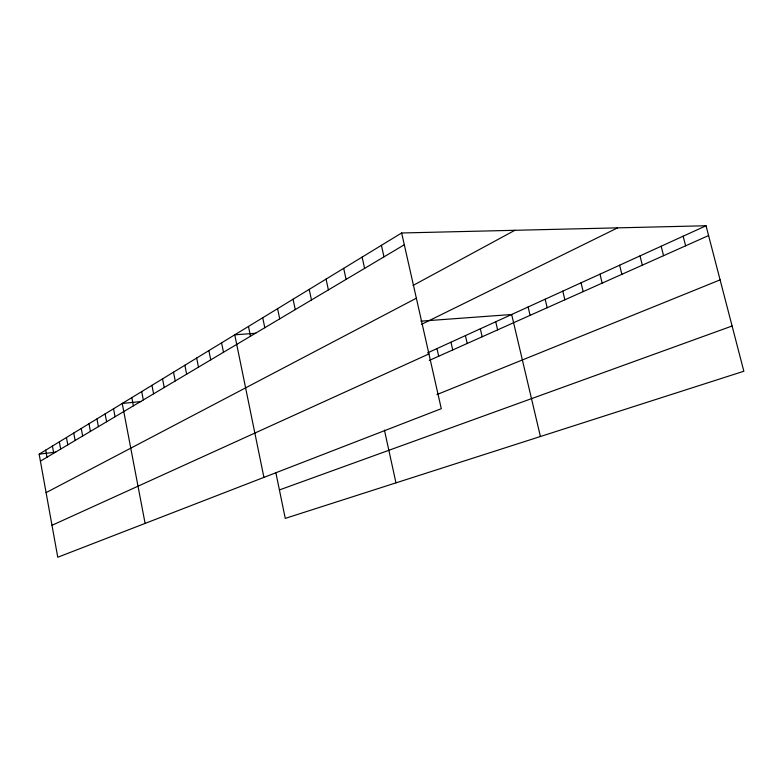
<?xml version="1.0" encoding="UTF-8"?>
<svg xmlns="http://www.w3.org/2000/svg" width="783" height="783" viewBox="0 0 783 783"><rect width="100%" height="100%" fill="white"/><g stroke="black" fill="none" stroke-linecap="round" stroke-linejoin="round"><path stroke-width="1.17" d="M401.65 232.982L441.279 408.687L57.756 557.242L39.15 454.16L401.65 232.982L706.041 225.758L743.85 371.24L285.266 518.385L275.812 472.462M40.413 461.128L404.302 244.776M413.062 285.452L514.891 230.29M46.099 492.624L416.36 298.206M421.655 324.299L617.611 227.853M427.567 352.888L706.041 225.758M51.991 525.305L428.927 353.936M429.27 360.434L708.586 235.546M436.963 394.563L720.106 279.874M279.404 489.943L732.095 326.012M39.15 454.16L55.769 452.134M140.881 401.552L122.236 403.46L145.109 523.406M255.787 333.264L234.753 334.811L263.92 477.385M420.902 321.157L511.651 314.502L540.417 436.513M683.158 236.202L685.624 245.813M661.155 246.244L663.553 255.689M639.995 255.914L642.324 265.183M619.607 265.212L621.878 274.324M599.974 274.177L602.186 283.123M581.045 282.82L583.188 291.619M562.781 291.159L564.876 299.811M545.144 299.204L547.19 307.719M528.114 306.985L530.101 315.353M495.737 321.764L497.626 329.878M480.331 328.801L482.181 336.778M465.415 335.613L467.226 343.473M450.969 342.2L452.731 349.952M436.963 348.592L438.695 356.226M381.409 245.324L383.983 256.853M362.108 257.098L364.604 268.383M384.424 430.092L395.973 482.866M343.678 268.344L346.086 279.384M326.061 279.091L328.4 289.906M309.207 289.377L311.468 299.967M293.057 299.233L295.26 309.608M277.574 308.678L279.717 318.847M262.726 317.741L264.801 327.715M248.465 326.442L250.482 336.23M221.569 342.856L223.488 352.281M208.875 350.598L210.744 359.857M196.65 358.056L198.471 367.149M184.876 365.24L186.648 374.186M173.513 372.179L175.235 380.969M162.541 378.874L164.234 387.507M151.951 385.334L153.595 393.829M141.713 391.578L143.328 399.937M131.818 397.617L133.394 405.848M113.555 408.765L115.062 416.742M105.118 413.904L106.605 421.773M96.935 418.905L98.394 426.657M88.988 423.75L90.407 431.404M81.256 428.467L82.655 436.014M73.749 433.048L75.129 440.486M66.447 437.501L67.798 444.842M59.342 441.837L60.673 449.08M52.432 446.056L53.733 453.21M45.708 450.156L46.98 457.223"/></g></svg>
